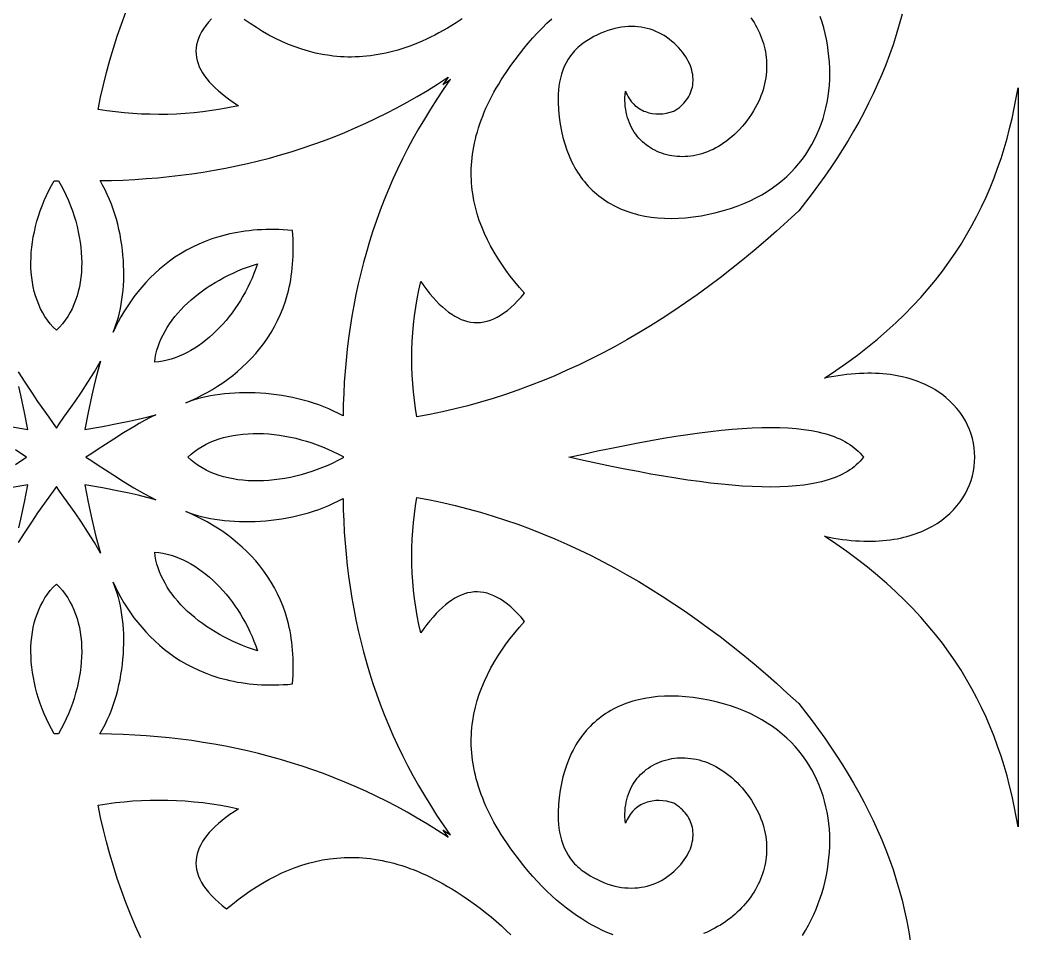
# Model space of a CAD drawing. Extents: x -375 to 375, y -1025 to 1025.
# Drawn here: x -217.3 to -155, y -376.5 to -319.5 of the extents above; entities that cross this region are included whole.
import ezdxf

# ---------------------------------------------------------------- set-up
doc = ezdxf.new("R2010")
doc.units = 0
doc.layers.add('LAYER_1', color=18, linetype='CONTINUOUS')

msp = doc.modelspace()

# ---------------------------------------------------------------- linework, layer by layer
at = {"layer": 'LAYER_1'}
for points in [[(-205.319, -319.481), (-205.504, -319.687), (-205.668, -319.891), (-205.812, -320.094), (-205.937, -320.296), (-206.043, -320.498), (-206.129, -320.698), (-206.197, -320.897), (-206.246, -321.096), (-206.276, -321.293), (-206.289, -321.49), (-206.283, -321.686), (-206.259, -321.881), (-206.218, -322.075), (-206.159, -322.268), (-206.083, -322.46), (-205.991, -322.652), (-205.881, -322.842), (-205.755, -323.032), (-205.612, -323.221), (-205.454, -323.41), (-205.279, -323.598), (-205.089, -323.785), (-204.884, -323.971), (-204.663, -324.157), (-204.427, -324.341), (-204.176, -324.526), (-203.91, -324.709), (-203.63, -324.892), (-204.187, -325.009), (-204.744, -325.112), (-205.298, -325.2), (-205.852, -325.274), (-206.404, -325.334), (-206.955, -325.38), (-207.505, -325.412), (-208.053, -325.432), (-208.601, -325.438), (-209.146, -325.43), (-209.691, -325.411), (-210.234, -325.378), (-210.776, -325.333), (-211.317, -325.276), (-211.857, -325.207), (-212.395, -325.125), (-212.239, -324.353), (-212.066, -323.585), (-211.875, -322.82), (-211.667, -322.06), (-211.441, -321.302), (-211.198, -320.549), (-210.937, -319.799), (-210.66, -319.052)], [(-162.236, -319.186), (-162.408, -319.831), (-162.596, -320.468), (-162.799, -321.098), (-163.017, -321.722), (-163.251, -322.339), (-163.498, -322.95), (-163.76, -323.554), (-164.035, -324.152), (-164.324, -324.745), (-164.625, -325.331), (-164.939, -325.912), (-165.265, -326.488), (-165.602, -327.058), (-165.951, -327.623), (-166.311, -328.184), (-166.682, -328.739), (-167.063, -329.29), (-167.453, -329.837), (-167.854, -330.379), (-168.263, -330.917), (-168.681, -331.451), (-169.373, -332.092), (-170.067, -332.718), (-170.765, -333.33), (-171.467, -333.927), (-172.171, -334.509), (-172.879, -335.076), (-173.59, -335.628), (-174.305, -336.165), (-175.022, -336.687), (-175.743, -337.193), (-176.468, -337.684), (-177.196, -338.16), (-177.927, -338.62), (-178.662, -339.065), (-179.4, -339.494), (-180.141, -339.907), (-180.887, -340.304), (-181.635, -340.685), (-182.388, -341.051), (-183.144, -341.4), (-183.903, -341.733), (-184.666, -342.05), (-185.433, -342.351), (-186.203, -342.635), (-186.977, -342.903), (-187.755, -343.154), (-188.537, -343.388), (-189.322, -343.606), (-190.111, -343.807), (-190.904, -343.991), (-191.701, -344.158), (-192.502, -344.308), (-192.586, -343.789), (-192.658, -343.269), (-192.717, -342.747), (-192.763, -342.225), (-192.797, -341.701), (-192.818, -341.176), (-192.825, -340.649), (-192.819, -340.122), (-192.799, -339.593), (-192.765, -339.063), (-192.717, -338.531), (-192.655, -337.999), (-192.579, -337.465), (-192.488, -336.93), (-192.381, -336.394), (-192.26, -335.857), (-192.07, -336.127), (-191.88, -336.383), (-191.689, -336.624), (-191.497, -336.852), (-191.304, -337.065), (-191.111, -337.264), (-190.917, -337.447), (-190.723, -337.615), (-190.527, -337.768), (-190.331, -337.905), (-190.134, -338.027), (-189.936, -338.133), (-189.737, -338.222), (-189.538, -338.295), (-189.337, -338.352), (-189.136, -338.392), (-188.934, -338.414), (-188.731, -338.42), (-188.527, -338.408), (-188.322, -338.379), (-188.117, -338.332), (-187.91, -338.267), (-187.702, -338.183), (-187.493, -338.081), (-187.284, -337.961), (-187.073, -337.822), (-186.861, -337.663), (-186.648, -337.486), (-186.434, -337.289), (-186.219, -337.072), (-186.003, -336.836), (-185.786, -336.579), (-186.094, -336.23), (-186.392, -335.876), (-186.678, -335.517), (-186.951, -335.152), (-187.211, -334.783), (-187.457, -334.408), (-187.689, -334.028), (-187.906, -333.643), (-188.108, -333.253), (-188.292, -332.858), (-188.46, -332.457), (-188.611, -332.051), (-188.743, -331.639), (-188.856, -331.223), (-188.949, -330.801), (-189.022, -330.373), (-189.051, -330.157), (-189.074, -329.94), (-189.092, -329.721), (-189.105, -329.501), (-189.112, -329.28), (-189.113, -329.057), (-189.109, -328.833), (-189.099, -328.608), (-189.083, -328.381), (-189.061, -328.152), (-189.033, -327.923), (-188.998, -327.692), (-188.958, -327.459), (-188.911, -327.225), (-188.858, -326.99), (-188.799, -326.753), (-188.733, -326.515), (-188.66, -326.275), (-188.581, -326.034), (-188.494, -325.792), (-188.401, -325.548), (-188.301, -325.303), (-188.194, -325.056), (-188.08, -324.808), (-187.959, -324.558), (-187.83, -324.307), (-187.694, -324.054), (-187.551, -323.8), (-187.4, -323.545), (-187.242, -323.288), (-187.076, -323.029), (-186.902, -322.769), (-186.642, -322.396), (-186.377, -322.032), (-186.107, -321.676), (-185.833, -321.331), (-185.554, -320.995), (-185.27, -320.669), (-184.983, -320.353), (-184.691, -320.048), (-184.395, -319.754), (-184.095, -319.471)], [(-171.666, -319.41), (-171.564, -319.559), (-171.467, -319.711), (-171.376, -319.866), (-171.289, -320.023), (-171.208, -320.183), (-171.132, -320.345), (-171.062, -320.508), (-170.998, -320.674), (-170.939, -320.842), (-170.886, -321.012), (-170.839, -321.183), (-170.798, -321.356), (-170.763, -321.531), (-170.734, -321.707), (-170.712, -321.884), (-170.696, -322.063), (-170.687, -322.243), (-170.684, -322.424), (-170.688, -322.605), (-170.699, -322.788), (-170.716, -322.972), (-170.741, -323.156), (-170.773, -323.341), (-170.811, -323.527), (-170.857, -323.713), (-170.911, -323.899), (-170.972, -324.086), (-171.041, -324.272), (-171.117, -324.459), (-171.201, -324.646), (-171.292, -324.832), (-171.392, -325.019), (-171.5, -325.205), (-171.637, -325.421), (-171.777, -325.629), (-171.922, -325.828), (-172.069, -326.017), (-172.22, -326.198), (-172.373, -326.37), (-172.53, -326.532), (-172.689, -326.687), (-172.85, -326.832), (-173.014, -326.969), (-173.179, -327.098), (-173.347, -327.218), (-173.516, -327.33), (-173.686, -327.434), (-173.857, -327.529), (-174.03, -327.617), (-174.203, -327.696), (-174.377, -327.768), (-174.551, -327.832), (-174.725, -327.888), (-174.899, -327.937), (-175.073, -327.978), (-175.247, -328.011), (-175.419, -328.038), (-175.591, -328.057), (-175.762, -328.068), (-175.932, -328.073), (-176.1, -328.07), (-176.267, -328.061), (-176.432, -328.044), (-176.595, -328.021), (-176.755, -327.991), (-176.913, -327.955), (-177.068, -327.912), (-177.221, -327.862), (-177.37, -327.806), (-177.516, -327.744), (-177.659, -327.676), (-177.798, -327.601), (-177.933, -327.521), (-178.065, -327.434), (-178.191, -327.341), (-178.314, -327.243), (-178.432, -327.139), (-178.544, -327.029), (-178.652, -326.914), (-178.755, -326.794), (-178.852, -326.668), (-178.943, -326.536), (-179.029, -326.4), (-179.108, -326.258), (-179.181, -326.111), (-179.248, -325.959), (-179.308, -325.803), (-179.361, -325.641), (-179.407, -325.475), (-179.446, -325.304), (-179.477, -325.129), (-179.501, -324.949), (-179.517, -324.765), (-179.524, -324.576), (-179.524, -324.383), (-179.514, -324.186), (-179.497, -323.985), (-179.447, -324.106), (-179.392, -324.222), (-179.333, -324.332), (-179.27, -324.436), (-179.203, -324.535), (-179.132, -324.628), (-179.057, -324.716), (-178.979, -324.798), (-178.898, -324.875), (-178.813, -324.947), (-178.725, -325.013), (-178.634, -325.074), (-178.541, -325.129), (-178.445, -325.18), (-178.346, -325.225), (-178.245, -325.265), (-178.143, -325.3), (-178.038, -325.33), (-177.932, -325.355), (-177.824, -325.375), (-177.604, -325.4), (-177.38, -325.405), (-177.153, -325.391), (-176.924, -325.357), (-176.695, -325.305), (-176.467, -325.234), (-176.349, -325.16), (-176.237, -325.082), (-176.129, -325), (-176.028, -324.913), (-175.932, -324.823), (-175.842, -324.728), (-175.758, -324.63), (-175.68, -324.528), (-175.608, -324.423), (-175.543, -324.314), (-175.485, -324.202), (-175.433, -324.088), (-175.388, -323.97), (-175.351, -323.85), (-175.32, -323.728), (-175.297, -323.603), (-175.281, -323.476), (-175.273, -323.347), (-175.273, -323.216), (-175.281, -323.084), (-175.297, -322.95), (-175.321, -322.814), (-175.353, -322.678), (-175.394, -322.54), (-175.444, -322.402), (-175.502, -322.263), (-175.57, -322.123), (-175.647, -321.983), (-175.732, -321.842), (-175.828, -321.702), (-175.933, -321.562), (-176.047, -321.422), (-176.181, -321.271), (-176.319, -321.127), (-176.463, -320.991), (-176.611, -320.862), (-176.764, -320.741), (-176.922, -320.628), (-177.084, -320.523), (-177.25, -320.426), (-177.42, -320.338), (-177.595, -320.258), (-177.773, -320.187), (-177.955, -320.125), (-178.14, -320.072), (-178.329, -320.028), (-178.521, -319.993), (-178.716, -319.968), (-178.914, -319.953), (-179.115, -319.947), (-179.318, -319.952), (-179.524, -319.967), (-179.732, -319.992), (-179.942, -320.028), (-180.154, -320.074), (-180.369, -320.131), (-180.585, -320.2), (-180.802, -320.279), (-181.021, -320.37), (-181.241, -320.472), (-181.462, -320.586), (-181.685, -320.712), (-181.908, -320.85), (-182.131, -321), (-182.249, -321.088), (-182.361, -321.178), (-182.468, -321.271), (-182.57, -321.367), (-182.666, -321.465), (-182.757, -321.566), (-182.923, -321.775), (-183.071, -321.992), (-183.2, -322.217), (-183.312, -322.449), (-183.408, -322.686), (-183.487, -322.928), (-183.552, -323.174), (-183.604, -323.424), (-183.642, -323.675), (-183.668, -323.927), (-183.683, -324.179), (-183.688, -324.431), (-183.684, -324.681), (-183.662, -325.15), (-183.621, -325.605), (-183.563, -326.046), (-183.487, -326.472), (-183.393, -326.884), (-183.283, -327.281), (-183.155, -327.663), (-183.011, -328.03), (-182.851, -328.381), (-182.765, -328.551), (-182.674, -328.717), (-182.58, -328.88), (-182.482, -329.038), (-182.38, -329.192), (-182.274, -329.343), (-182.165, -329.489), (-182.051, -329.631), (-181.934, -329.769), (-181.813, -329.903), (-181.689, -330.034), (-181.561, -330.159), (-181.429, -330.281), (-181.293, -330.399), (-181.154, -330.512), (-181.012, -330.622), (-180.866, -330.727), (-180.717, -330.827), (-180.564, -330.924), (-180.408, -331.016), (-180.249, -331.104), (-180.086, -331.187), (-179.92, -331.266), (-179.751, -331.341), (-179.578, -331.411), (-179.402, -331.477), (-179.224, -331.538), (-179.042, -331.595), (-178.857, -331.648), (-178.669, -331.696), (-178.284, -331.778), (-177.887, -331.841), (-177.479, -331.887), (-177.059, -331.913), (-176.629, -331.92), (-176.188, -331.909), (-175.737, -331.878), (-175.275, -331.827), (-174.775, -331.753), (-174.291, -331.663), (-173.823, -331.559), (-173.371, -331.44), (-172.935, -331.307), (-172.515, -331.161), (-172.111, -331.002), (-171.722, -330.83), (-171.349, -330.645), (-170.992, -330.449), (-170.649, -330.242), (-170.322, -330.023), (-170.01, -329.794), (-169.713, -329.554), (-169.431, -329.305), (-169.164, -329.047), (-168.911, -328.779), (-168.673, -328.503), (-168.449, -328.219), (-168.24, -327.927), (-168.045, -327.628), (-167.864, -327.321), (-167.697, -327.009), (-167.544, -326.69), (-167.405, -326.366), (-167.279, -326.036), (-167.167, -325.702), (-167.068, -325.363), (-166.983, -325.02), (-166.911, -324.673), (-166.852, -324.324), (-166.806, -323.971), (-166.772, -323.616), (-166.752, -323.26), (-166.744, -322.901), (-166.749, -322.542), (-166.767, -322.182), (-166.796, -321.822), (-166.838, -321.462), (-166.892, -321.102), (-166.958, -320.743), (-167.036, -320.386), (-167.126, -320.03), (-167.227, -319.677), (-167.34, -319.326)], [(-189.671, -319.475), (-190.058, -319.725), (-190.328, -319.893), (-190.596, -320.053), (-190.862, -320.206), (-191.127, -320.352), (-191.391, -320.49), (-191.653, -320.621), (-191.913, -320.745), (-192.172, -320.862), (-192.429, -320.972), (-192.685, -321.075), (-192.94, -321.172), (-193.193, -321.261), (-193.444, -321.344), (-193.694, -321.421), (-193.942, -321.491), (-194.189, -321.555), (-194.435, -321.612), (-194.679, -321.663), (-194.921, -321.708), (-195.163, -321.747), (-195.402, -321.78), (-195.64, -321.807), (-195.877, -321.829), (-196.112, -321.844), (-196.346, -321.854), (-196.579, -321.858), (-196.81, -321.857), (-197.039, -321.85), (-197.267, -321.838), (-197.494, -321.821), (-197.719, -321.798), (-197.943, -321.77), (-198.387, -321.7), (-198.824, -321.61), (-199.257, -321.501), (-199.683, -321.374), (-200.104, -321.229), (-200.52, -321.067), (-200.93, -320.888), (-201.335, -320.694), (-201.734, -320.485), (-202.128, -320.261), (-202.516, -320.024), (-202.899, -319.773), (-203.277, -319.509)], [(-217.371, -341.495), (-216.967, -342.143), (-216.559, -342.763), (-216.164, -343.342), (-215.467, -344.328), (-215.197, -344.71), (-214.999, -345.001), (-214.801, -344.71), (-214.531, -344.328), (-213.834, -343.342), (-213.438, -342.763), (-213.03, -342.143), (-212.624, -341.495), (-212.427, -341.164), (-212.236, -340.83), (-212.388, -341.354), (-212.529, -341.882), (-212.66, -342.413), (-212.783, -342.947), (-213.011, -344.021), (-213.228, -345.098), (-212.114, -344.897), (-211.003, -344.683), (-210.448, -344.567), (-209.895, -344.444), (-209.344, -344.312), (-208.796, -344.169), (-209.144, -344.348), (-209.49, -344.534), (-209.832, -344.725), (-210.167, -344.919), (-210.813, -345.309), (-211.416, -345.689), (-212.444, -346.361), (-212.843, -346.624), (-213.149, -346.819), (-212.843, -347.013), (-212.444, -347.275), (-211.416, -347.948), (-210.813, -348.328), (-210.167, -348.72), (-209.832, -348.914), (-209.49, -349.106), (-209.144, -349.293), (-208.796, -349.474), (-209.344, -349.328), (-209.895, -349.194), (-210.448, -349.07), (-211.003, -348.953), (-212.114, -348.737), (-213.228, -348.534), (-213.011, -349.615), (-212.783, -350.69), (-212.66, -351.225), (-212.529, -351.757), (-212.388, -352.285), (-212.236, -352.81), (-212.427, -352.476), (-212.624, -352.144), (-213.03, -351.495), (-213.438, -350.874), (-213.834, -350.295), (-214.531, -349.309), (-214.801, -348.927), (-214.999, -348.636), (-215.197, -348.927), (-215.467, -349.309), (-216.164, -350.295), (-216.559, -350.874), (-216.967, -351.495), (-217.371, -352.144)], [(-217.886, -344.897), (-216.775, -345.098), (-216.991, -344.021), (-217.217, -342.947), (-217.339, -342.413)], [(-217.554, -347.275), (-217.157, -347.013), (-216.853, -346.819), (-217.157, -346.624), (-217.554, -346.361)], [(-217.339, -351.225), (-217.217, -350.69), (-216.991, -349.615), (-216.775, -348.534), (-217.886, -348.737)], [(-180.249, -376.61), (-180.584, -376.48), (-180.917, -376.335), (-181.247, -376.177), (-181.575, -376.005), (-181.9, -375.82), (-182.223, -375.622), (-182.543, -375.41), (-182.86, -375.186), (-183.174, -374.95), (-183.484, -374.702), (-183.791, -374.442), (-184.095, -374.17), (-184.395, -373.887), (-184.691, -373.592), (-184.983, -373.287), (-185.27, -372.972), (-185.554, -372.646), (-185.833, -372.31), (-186.107, -371.964), (-186.377, -371.609), (-186.642, -371.244), (-186.902, -370.871), (-187.076, -370.611), (-187.242, -370.353), (-187.4, -370.096), (-187.551, -369.84), (-187.694, -369.586), (-187.83, -369.334), (-187.959, -369.083), (-188.08, -368.833), (-188.194, -368.585), (-188.301, -368.338), (-188.401, -368.093), (-188.494, -367.849), (-188.581, -367.606), (-188.66, -367.365), (-188.733, -367.126), (-188.799, -366.888), (-188.858, -366.651), (-188.911, -366.416), (-188.958, -366.182), (-188.998, -365.949), (-189.033, -365.718), (-189.061, -365.488), (-189.083, -365.26), (-189.099, -365.033), (-189.109, -364.808), (-189.113, -364.584), (-189.112, -364.361), (-189.105, -364.14), (-189.092, -363.92), (-189.074, -363.701), (-189.051, -363.484), (-189.022, -363.268), (-188.949, -362.84), (-188.856, -362.418), (-188.743, -362.001), (-188.611, -361.59), (-188.46, -361.184), (-188.292, -360.783), (-188.108, -360.388), (-187.906, -359.998), (-187.689, -359.613), (-187.457, -359.233), (-187.211, -358.858), (-186.951, -358.489), (-186.678, -358.124), (-186.392, -357.765), (-186.094, -357.411), (-185.786, -357.062), (-186.003, -356.805), (-186.219, -356.569), (-186.434, -356.352), (-186.648, -356.155), (-186.861, -355.978), (-187.073, -355.819), (-187.284, -355.68), (-187.493, -355.56), (-187.702, -355.458), (-187.91, -355.374), (-188.117, -355.309), (-188.322, -355.262), (-188.527, -355.232), (-188.731, -355.221), (-188.934, -355.226), (-189.136, -355.249), (-189.337, -355.289), (-189.538, -355.345), (-189.737, -355.419), (-189.936, -355.508), (-190.134, -355.614), (-190.331, -355.735), (-190.527, -355.873), (-190.723, -356.026), (-190.917, -356.194), (-191.111, -356.377), (-191.304, -356.575), (-191.497, -356.788), (-191.689, -357.016), (-191.88, -357.258), (-192.07, -357.514), (-192.26, -357.784), (-192.381, -357.246), (-192.488, -356.71), (-192.579, -356.175), (-192.655, -355.642), (-192.717, -355.109), (-192.765, -354.578), (-192.799, -354.048), (-192.819, -353.519), (-192.825, -352.991), (-192.818, -352.465), (-192.797, -351.94), (-192.763, -351.416), (-192.717, -350.893), (-192.658, -350.372), (-192.586, -349.852), (-192.502, -349.333), (-191.701, -349.483), (-190.904, -349.65), (-190.111, -349.834), (-189.322, -350.035), (-188.537, -350.253), (-187.755, -350.487), (-186.977, -350.738), (-186.203, -351.006), (-185.433, -351.29), (-184.666, -351.591), (-183.903, -351.907), (-183.144, -352.241), (-182.388, -352.59), (-181.635, -352.955), (-180.887, -353.337), (-180.141, -353.734), (-179.4, -354.147), (-178.662, -354.576), (-177.927, -355.021), (-177.196, -355.481), (-176.468, -355.956), (-175.743, -356.447), (-175.022, -356.954), (-174.305, -357.476), (-173.59, -358.013), (-172.879, -358.565), (-172.171, -359.132), (-171.467, -359.714), (-170.765, -360.311), (-170.067, -360.922), (-169.373, -361.548), (-168.681, -362.189), (-168.263, -362.724), (-167.854, -363.262), (-167.453, -363.804), (-167.063, -364.35), (-166.682, -364.901), (-166.311, -365.457), (-165.951, -366.017), (-165.602, -366.582), (-165.265, -367.152), (-164.939, -367.728), (-164.625, -368.309), (-164.324, -368.896), (-164.035, -369.488), (-163.76, -370.086), (-163.498, -370.691), (-163.251, -371.301), (-163.017, -371.919), (-162.799, -372.542), (-162.596, -373.173), (-162.408, -373.81), (-162.236, -374.454), (-162.08, -375.106), (-161.941, -375.765), (-161.819, -376.432), (-161.714, -377.106)], [(-168.446, -376.663), (-168.255, -376.342), (-168.075, -376.015), (-167.906, -375.684), (-167.748, -375.347), (-167.601, -375.007), (-167.465, -374.662), (-167.34, -374.315), (-167.227, -373.964), (-167.126, -373.61), (-167.036, -373.255), (-166.958, -372.897), (-166.892, -372.539), (-166.838, -372.179), (-166.796, -371.819), (-166.767, -371.458), (-166.749, -371.098), (-166.744, -370.739), (-166.752, -370.381), (-166.772, -370.024), (-166.806, -369.669), (-166.852, -369.317), (-166.911, -368.967), (-166.983, -368.621), (-167.068, -368.278), (-167.167, -367.939), (-167.279, -367.605), (-167.405, -367.275), (-167.544, -366.951), (-167.697, -366.632), (-167.864, -366.319), (-168.045, -366.013), (-168.24, -365.714), (-168.449, -365.422), (-168.673, -365.138), (-168.911, -364.862), (-169.164, -364.594), (-169.431, -364.335), (-169.713, -364.086), (-170.01, -363.847), (-170.322, -363.618), (-170.649, -363.399), (-170.992, -363.192), (-171.349, -362.995), (-171.722, -362.811), (-172.111, -362.639), (-172.515, -362.48), (-172.935, -362.334), (-173.371, -362.201), (-173.823, -362.082), (-174.291, -361.978), (-174.775, -361.888), (-175.275, -361.814), (-175.737, -361.763), (-176.188, -361.732), (-176.629, -361.72), (-177.059, -361.728), (-177.479, -361.754), (-177.887, -361.799), (-178.284, -361.863), (-178.669, -361.945), (-178.857, -361.993), (-179.042, -362.045), (-179.224, -362.102), (-179.402, -362.164), (-179.578, -362.229), (-179.751, -362.3), (-179.92, -362.374), (-180.086, -362.454), (-180.249, -362.537), (-180.408, -362.625), (-180.564, -362.717), (-180.717, -362.813), (-180.866, -362.914), (-181.012, -363.019), (-181.154, -363.128), (-181.293, -363.242), (-181.429, -363.36), (-181.561, -363.481), (-181.689, -363.607), (-181.813, -363.737), (-181.934, -363.871), (-182.051, -364.01), (-182.165, -364.152), (-182.274, -364.298), (-182.38, -364.449), (-182.482, -364.603), (-182.58, -364.761), (-182.674, -364.923), (-182.765, -365.089), (-182.851, -365.26), (-183.011, -365.611), (-183.155, -365.978), (-183.283, -366.36), (-183.393, -366.757), (-183.487, -367.169), (-183.563, -367.595), (-183.621, -368.036), (-183.662, -368.491), (-183.684, -368.96), (-183.688, -369.21), (-183.683, -369.462), (-183.668, -369.714), (-183.642, -369.966), (-183.604, -370.217), (-183.552, -370.466), (-183.487, -370.712), (-183.408, -370.955), (-183.312, -371.192), (-183.2, -371.424), (-183.071, -371.648), (-182.923, -371.866), (-182.757, -372.075), (-182.666, -372.175), (-182.57, -372.274), (-182.468, -372.37), (-182.361, -372.463), (-182.249, -372.553), (-182.131, -372.641), (-181.908, -372.791), (-181.685, -372.929), (-181.462, -373.055), (-181.241, -373.169), (-181.021, -373.271), (-180.802, -373.362), (-180.585, -373.441), (-180.369, -373.51), (-180.154, -373.567), (-179.942, -373.613), (-179.732, -373.649), (-179.524, -373.674), (-179.318, -373.689), (-179.115, -373.694), (-178.914, -373.688), (-178.716, -373.673), (-178.521, -373.648), (-178.329, -373.613), (-178.14, -373.569), (-177.955, -373.516), (-177.773, -373.454), (-177.595, -373.383), (-177.42, -373.303), (-177.25, -373.215), (-177.084, -373.118), (-176.922, -373.013), (-176.764, -372.9), (-176.611, -372.779), (-176.463, -372.65), (-176.319, -372.514), (-176.181, -372.37), (-176.047, -372.219), (-175.933, -372.079), (-175.828, -371.939), (-175.732, -371.798), (-175.647, -371.658), (-175.57, -371.518), (-175.502, -371.378), (-175.444, -371.239), (-175.394, -371.101), (-175.353, -370.963), (-175.321, -370.827), (-175.297, -370.691), (-175.281, -370.557), (-175.273, -370.425), (-175.273, -370.294), (-175.281, -370.165), (-175.297, -370.038), (-175.32, -369.913), (-175.351, -369.791), (-175.388, -369.671), (-175.433, -369.553), (-175.485, -369.439), (-175.543, -369.327), (-175.608, -369.218), (-175.68, -369.113), (-175.758, -369.011), (-175.842, -368.913), (-175.932, -368.818), (-176.028, -368.728), (-176.129, -368.641), (-176.237, -368.559), (-176.349, -368.481), (-176.467, -368.407), (-176.695, -368.336), (-176.924, -368.284), (-177.153, -368.25), (-177.38, -368.236), (-177.604, -368.241), (-177.824, -368.266), (-177.932, -368.286), (-178.038, -368.311), (-178.143, -368.341), (-178.245, -368.376), (-178.346, -368.416), (-178.445, -368.461), (-178.541, -368.512), (-178.634, -368.567), (-178.725, -368.628), (-178.813, -368.694), (-178.898, -368.766), (-178.979, -368.843), (-179.057, -368.925), (-179.132, -369.013), (-179.203, -369.106), (-179.27, -369.205), (-179.333, -369.309), (-179.392, -369.419), (-179.447, -369.535), (-179.497, -369.656), (-179.514, -369.455), (-179.524, -369.258), (-179.524, -369.065), (-179.517, -368.876), (-179.501, -368.692), (-179.477, -368.512), (-179.446, -368.337), (-179.407, -368.166), (-179.361, -368), (-179.308, -367.838), (-179.248, -367.681), (-179.181, -367.53), (-179.108, -367.383), (-179.029, -367.241), (-178.943, -367.104), (-178.852, -366.973), (-178.755, -366.847), (-178.652, -366.726), (-178.544, -366.611), (-178.432, -366.501), (-178.314, -366.397), (-178.191, -366.299), (-178.065, -366.207), (-177.933, -366.12), (-177.798, -366.039), (-177.659, -365.965), (-177.516, -365.896), (-177.37, -365.834), (-177.221, -365.778), (-177.068, -365.729), (-176.913, -365.686), (-176.755, -365.649), (-176.595, -365.619), (-176.432, -365.596), (-176.267, -365.58), (-176.1, -365.57), (-175.932, -365.568), (-175.762, -365.572), (-175.591, -365.584), (-175.419, -365.603), (-175.247, -365.629), (-175.073, -365.663), (-174.899, -365.704), (-174.725, -365.752), (-174.551, -365.808), (-174.377, -365.872), (-174.203, -365.944), (-174.03, -366.024), (-173.857, -366.111), (-173.686, -366.207), (-173.516, -366.31), (-173.347, -366.422), (-173.179, -366.543), (-173.014, -366.671), (-172.85, -366.808), (-172.689, -366.954), (-172.53, -367.108), (-172.373, -367.271), (-172.22, -367.443), (-172.069, -367.623), (-171.922, -367.813), (-171.777, -368.011), (-171.637, -368.219), (-171.5, -368.436), (-171.392, -368.622), (-171.292, -368.808), (-171.201, -368.995), (-171.117, -369.181), (-171.041, -369.368), (-170.972, -369.555), (-170.911, -369.741), (-170.857, -369.928), (-170.811, -370.114), (-170.773, -370.299), (-170.741, -370.484), (-170.716, -370.668), (-170.699, -370.852), (-170.688, -371.035), (-170.684, -371.217), (-170.687, -371.398), (-170.696, -371.578), (-170.712, -371.757), (-170.734, -371.934), (-170.763, -372.11), (-170.798, -372.285), (-170.839, -372.458), (-170.886, -372.629), (-170.939, -372.799), (-170.998, -372.966), (-171.062, -373.132), (-171.132, -373.296), (-171.208, -373.458), (-171.289, -373.617), (-171.376, -373.774), (-171.467, -373.929), (-171.564, -374.081), (-171.666, -374.231), (-171.773, -374.378), (-171.885, -374.522), (-172.002, -374.664), (-172.123, -374.802), (-172.249, -374.937), (-172.38, -375.07), (-172.514, -375.198), (-172.654, -375.324), (-172.797, -375.446), (-172.944, -375.565), (-173.096, -375.68), (-173.251, -375.791), (-173.41, -375.898), (-173.573, -376.002), (-173.74, -376.101), (-173.91, -376.197), (-174.083, -376.288), (-174.26, -376.375), (-174.44, -376.458), (-174.623, -376.536)], [(-209.725, -376.806), (-210.053, -376.071), (-210.365, -375.331), (-210.66, -374.588), (-210.937, -373.842), (-211.198, -373.092), (-211.441, -372.338), (-211.667, -371.581), (-211.875, -370.82), (-212.066, -370.055), (-212.239, -369.287), (-212.395, -368.515), (-211.857, -368.434), (-211.317, -368.365), (-210.776, -368.308), (-210.234, -368.263), (-209.691, -368.23), (-209.146, -368.21), (-208.601, -368.203), (-208.053, -368.209), (-207.505, -368.228), (-206.955, -368.261), (-206.404, -368.307), (-205.852, -368.367), (-205.298, -368.441), (-204.744, -368.529), (-204.187, -368.631), (-203.63, -368.748), (-203.91, -368.931), (-204.176, -369.115), (-204.427, -369.299), (-204.663, -369.484), (-204.884, -369.67), (-205.089, -369.856), (-205.279, -370.043), (-205.454, -370.231), (-205.612, -370.419), (-205.755, -370.608), (-205.881, -370.798), (-205.991, -370.989), (-206.083, -371.181), (-206.159, -371.373), (-206.218, -371.566), (-206.259, -371.76), (-206.283, -371.955), (-206.289, -372.151), (-206.276, -372.347), (-206.246, -372.545), (-206.197, -372.743), (-206.129, -372.943), (-206.043, -373.143), (-205.937, -373.345), (-205.812, -373.547), (-205.668, -373.75), (-205.504, -373.954), (-205.319, -374.16), (-205.115, -374.366), (-204.891, -374.573), (-204.645, -374.782), (-204.379, -374.991), (-204.017, -374.694), (-203.65, -374.407), (-203.277, -374.131), (-202.899, -373.868), (-202.516, -373.617), (-202.128, -373.379), (-201.734, -373.156), (-201.335, -372.946), (-200.93, -372.752), (-200.52, -372.574), (-200.104, -372.412), (-199.683, -372.267), (-199.257, -372.14), (-198.824, -372.031), (-198.387, -371.941), (-197.943, -371.87), (-197.719, -371.843), (-197.494, -371.82), (-197.267, -371.803), (-197.039, -371.791), (-196.81, -371.784), (-196.579, -371.783), (-196.346, -371.787), (-196.112, -371.797), (-195.877, -371.812), (-195.64, -371.833), (-195.402, -371.86), (-195.163, -371.893), (-194.921, -371.932), (-194.679, -371.977), (-194.435, -372.029), (-194.189, -372.086), (-193.942, -372.15), (-193.694, -372.22), (-193.444, -372.296), (-193.193, -372.38), (-192.94, -372.469), (-192.685, -372.566), (-192.429, -372.669), (-192.172, -372.779), (-191.913, -372.896), (-191.653, -373.02), (-191.391, -373.151), (-191.127, -373.289), (-190.862, -373.435), (-190.596, -373.588), (-190.328, -373.748), (-190.058, -373.916), (-189.671, -374.166), (-189.293, -374.421), (-188.925, -374.681), (-188.566, -374.946), (-188.218, -375.215), (-187.88, -375.488), (-187.552, -375.766), (-187.236, -376.047), (-186.931, -376.332), (-186.637, -376.622)]]:
    msp.add_lwpolyline(points, dxfattribs=at)
for points in [[(-190.571, -323.126), (-190.551, -323.113), (-190.584, -323.145), (-190.879, -323.562), (-190.447, -323.277), (-190.414, -323.245), (-190.428, -323.265), (-190.408, -323.251), (-190.442, -323.283), (-190.864, -323.888), (-191.27, -324.496), (-191.662, -325.108), (-192.039, -325.723), (-192.402, -326.342), (-192.749, -326.963), (-193.083, -327.589), (-193.402, -328.217), (-193.707, -328.849), (-193.998, -329.484), (-194.275, -330.122), (-194.538, -330.764), (-194.788, -331.409), (-195.024, -332.057), (-195.247, -332.708), (-195.456, -333.362), (-195.652, -334.019), (-195.836, -334.68), (-196.006, -335.343), (-196.164, -336.01), (-196.309, -336.68), (-196.442, -337.353), (-196.562, -338.028), (-196.67, -338.707), (-196.766, -339.389), (-196.85, -340.073), (-196.922, -340.761), (-196.983, -341.451), (-197.032, -342.144), (-197.069, -342.841), (-197.095, -343.54), (-197.11, -344.241), (-197.402, -344.087), (-197.701, -343.941), (-198.006, -343.805), (-198.316, -343.678), (-198.632, -343.56), (-198.952, -343.451), (-199.275, -343.351), (-199.602, -343.259), (-199.932, -343.176), (-200.264, -343.102), (-200.597, -343.036), (-200.931, -342.979), (-201.266, -342.93), (-201.6, -342.888), (-201.934, -342.855), (-202.266, -342.83), (-202.596, -342.813), (-202.924, -342.803), (-203.249, -342.801), (-203.57, -342.807), (-203.887, -342.82), (-204.199, -342.841), (-204.506, -342.868), (-204.807, -342.903), (-205.101, -342.945), (-205.388, -342.994), (-205.667, -343.05), (-205.938, -343.112), (-206.201, -343.182), (-206.454, -343.257), (-206.696, -343.34), (-206.929, -343.428), (-206.594, -343.282), (-206.259, -343.126), (-205.926, -342.958), (-205.594, -342.779), (-205.266, -342.59), (-204.941, -342.388), (-204.62, -342.176), (-204.305, -341.952), (-203.995, -341.716), (-203.692, -341.467), (-203.396, -341.207), (-203.109, -340.935), (-202.83, -340.65), (-202.561, -340.353), (-202.303, -340.043), (-202.056, -339.72), (-201.821, -339.384), (-201.599, -339.035), (-201.391, -338.672), (-201.197, -338.296), (-201.018, -337.907), (-200.855, -337.503), (-200.709, -337.086), (-200.58, -336.654), (-200.522, -336.433), (-200.469, -336.209), (-200.421, -335.981), (-200.378, -335.749), (-200.34, -335.513), (-200.306, -335.274), (-200.278, -335.031), (-200.255, -334.785), (-200.238, -334.534), (-200.226, -334.28), (-200.219, -334.023), (-200.218, -333.761), (-200.223, -333.496), (-200.233, -333.227), (-200.25, -332.954), (-200.272, -332.677), (-200.56, -332.653), (-200.844, -332.635), (-201.123, -332.623), (-201.399, -332.617), (-201.671, -332.616), (-201.939, -332.62), (-202.203, -332.63), (-202.463, -332.645), (-202.719, -332.666), (-202.971, -332.691), (-203.22, -332.722), (-203.465, -332.757), (-203.706, -332.797), (-203.943, -332.842), (-204.177, -332.892), (-204.407, -332.946), (-204.855, -333.067), (-205.29, -333.206), (-205.709, -333.36), (-206.114, -333.53), (-206.506, -333.715), (-206.883, -333.914), (-207.246, -334.126), (-207.596, -334.35), (-207.932, -334.587), (-208.255, -334.834), (-208.565, -335.092), (-208.861, -335.359), (-209.145, -335.634), (-209.416, -335.918), (-209.675, -336.209), (-209.921, -336.506), (-210.155, -336.809), (-210.377, -337.117), (-210.587, -337.43), (-210.785, -337.746), (-210.972, -338.064), (-211.147, -338.385), (-211.311, -338.706), (-211.463, -339.029), (-211.37, -338.805), (-211.283, -338.572), (-211.202, -338.328), (-211.129, -338.076), (-211.062, -337.815), (-211.002, -337.547), (-210.95, -337.27), (-210.905, -336.987), (-210.867, -336.698), (-210.836, -336.403), (-210.813, -336.102), (-210.798, -335.797), (-210.79, -335.488), (-210.791, -335.175), (-210.799, -334.86), (-210.816, -334.542), (-210.841, -334.222), (-210.874, -333.9), (-210.915, -333.578), (-210.965, -333.256), (-211.024, -332.933), (-211.092, -332.612), (-211.168, -332.292), (-211.253, -331.975), (-211.348, -331.659), (-211.452, -331.347), (-211.565, -331.038), (-211.687, -330.734), (-211.819, -330.434), (-211.961, -330.14), (-212.112, -329.851), (-212.274, -329.569), (-211.548, -329.554), (-210.825, -329.528), (-210.104, -329.491), (-209.387, -329.443), (-208.673, -329.384), (-207.962, -329.314), (-207.254, -329.233), (-206.548, -329.14), (-205.846, -329.035), (-205.147, -328.919), (-204.451, -328.791), (-203.759, -328.65), (-203.069, -328.498), (-202.383, -328.334), (-201.699, -328.157), (-201.019, -327.967), (-200.342, -327.765), (-199.669, -327.551), (-198.998, -327.323), (-198.331, -327.082), (-197.668, -326.829), (-197.007, -326.562), (-196.35, -326.282), (-195.697, -325.988), (-195.046, -325.681), (-194.399, -325.36), (-193.756, -325.025), (-193.116, -324.676), (-192.48, -324.314), (-191.847, -323.936), (-191.217, -323.545), (-190.591, -323.139), (-190.558, -323.107)], [(-155, -369.87), (-155.111, -369.228), (-155.235, -368.59), (-155.372, -367.955), (-155.523, -367.325), (-155.688, -366.699), (-155.867, -366.076), (-156.061, -365.459), (-156.271, -364.845), (-156.496, -364.237), (-156.738, -363.633), (-156.996, -363.033), (-157.272, -362.439), (-157.565, -361.85), (-157.876, -361.265), (-158.206, -360.686), (-158.554, -360.113), (-158.923, -359.544), (-159.311, -358.982), (-159.719, -358.425), (-160.148, -357.874), (-160.598, -357.328), (-161.07, -356.789), (-161.564, -356.256), (-162.081, -355.729), (-162.62, -355.209), (-163.183, -354.695), (-163.77, -354.188), (-164.382, -353.687), (-165.018, -353.193), (-165.679, -352.706), (-166.366, -352.227), (-167.079, -351.754), (-166.788, -351.812), (-166.502, -351.863), (-166.221, -351.908), (-165.943, -351.947), (-165.671, -351.98), (-165.403, -352.007), (-165.14, -352.028), (-164.881, -352.043), (-164.627, -352.053), (-164.377, -352.057), (-164.132, -352.056), (-163.892, -352.049), (-163.656, -352.037), (-163.425, -352.02), (-163.198, -351.998), (-162.976, -351.971), (-162.758, -351.939), (-162.545, -351.902), (-162.337, -351.86), (-162.133, -351.814), (-161.934, -351.764), (-161.739, -351.709), (-161.549, -351.65), (-161.364, -351.587), (-161.183, -351.52), (-161.007, -351.449), (-160.835, -351.374), (-160.668, -351.295), (-160.505, -351.213), (-160.347, -351.127), (-160.194, -351.037), (-160.045, -350.945), (-159.761, -350.75), (-159.496, -350.542), (-159.248, -350.324), (-159.019, -350.095), (-158.809, -349.856), (-158.616, -349.609), (-158.442, -349.353), (-158.287, -349.09), (-158.149, -348.821), (-158.03, -348.545), (-157.929, -348.265), (-157.847, -347.981), (-157.783, -347.694), (-157.737, -347.404), (-157.71, -347.113), (-157.701, -346.821), (-157.701, -346.82), (-157.701, -346.82), (-157.71, -346.528), (-157.737, -346.236), (-157.783, -345.947), (-157.847, -345.659), (-157.929, -345.375), (-158.03, -345.095), (-158.149, -344.82), (-158.287, -344.551), (-158.442, -344.288), (-158.616, -344.032), (-158.809, -343.785), (-159.019, -343.546), (-159.248, -343.317), (-159.496, -343.098), (-159.761, -342.891), (-160.045, -342.696), (-160.194, -342.604), (-160.347, -342.514), (-160.505, -342.428), (-160.668, -342.346), (-160.835, -342.267), (-161.007, -342.192), (-161.183, -342.121), (-161.364, -342.054), (-161.549, -341.991), (-161.739, -341.932), (-161.934, -341.877), (-162.133, -341.826), (-162.337, -341.781), (-162.545, -341.739), (-162.758, -341.702), (-162.976, -341.67), (-163.198, -341.643), (-163.425, -341.621), (-163.656, -341.604), (-163.892, -341.592), (-164.132, -341.585), (-164.377, -341.584), (-164.627, -341.588), (-164.881, -341.597), (-165.14, -341.613), (-165.403, -341.634), (-165.671, -341.661), (-165.943, -341.694), (-166.221, -341.733), (-166.502, -341.778), (-166.788, -341.829), (-167.079, -341.887), (-166.366, -341.414), (-165.679, -340.935), (-165.018, -340.448), (-164.382, -339.954), (-163.77, -339.453), (-163.183, -338.946), (-162.62, -338.432), (-162.081, -337.911), (-161.564, -337.385), (-161.07, -336.851), (-160.598, -336.312), (-160.148, -335.767), (-159.719, -335.216), (-159.311, -334.658), (-158.923, -334.096), (-158.554, -333.527), (-158.206, -332.954), (-157.876, -332.375), (-157.565, -331.79), (-157.271, -331.201), (-156.996, -330.606), (-156.738, -330.007), (-156.496, -329.403), (-156.271, -328.794), (-156.061, -328.18), (-155.867, -327.563), (-155.688, -326.941), (-155.523, -326.314), (-155.372, -325.684), (-155.235, -325.05), (-155.111, -324.411), (-155, -323.769)], [(-214.696, -329.878), (-214.536, -330.187), (-214.386, -330.5), (-214.247, -330.816), (-214.117, -331.135), (-213.999, -331.456), (-213.89, -331.779), (-213.793, -332.103), (-213.707, -332.428), (-213.631, -332.753), (-213.567, -333.078), (-213.514, -333.402), (-213.472, -333.724), (-213.442, -334.045), (-213.423, -334.363), (-213.416, -334.679), (-213.421, -334.99), (-213.438, -335.298), (-213.467, -335.602), (-213.508, -335.9), (-213.562, -336.193), (-213.628, -336.48), (-213.706, -336.76), (-213.798, -337.033), (-213.902, -337.299), (-214.019, -337.556), (-214.149, -337.805), (-214.292, -338.045), (-214.448, -338.275), (-214.618, -338.494), (-214.802, -338.703), (-214.999, -338.901), (-215.196, -338.703), (-215.38, -338.494), (-215.55, -338.275), (-215.707, -338.045), (-215.85, -337.805), (-215.981, -337.556), (-216.098, -337.299), (-216.202, -337.033), (-216.294, -336.76), (-216.373, -336.48), (-216.439, -336.193), (-216.493, -335.9), (-216.534, -335.602), (-216.563, -335.298), (-216.58, -334.99), (-216.585, -334.679), (-216.579, -334.363), (-216.56, -334.045), (-216.53, -333.724), (-216.488, -333.402), (-216.435, -333.078), (-216.371, -332.753), (-216.295, -332.428), (-216.208, -332.103), (-216.111, -331.779), (-216.003, -331.456), (-215.884, -331.135), (-215.754, -330.816), (-215.614, -330.5), (-215.464, -330.187), (-215.303, -329.878), (-215.133, -329.573), (-214.867, -329.573)], [(-202.555, -335.053), (-202.669, -335.35), (-202.791, -335.643), (-202.92, -335.932), (-203.058, -336.216), (-203.203, -336.496), (-203.356, -336.77), (-203.515, -337.039), (-203.681, -337.301), (-203.854, -337.558), (-204.034, -337.808), (-204.219, -338.051), (-204.411, -338.286), (-204.608, -338.514), (-204.811, -338.733), (-205.018, -338.945), (-205.231, -339.147), (-205.449, -339.341), (-205.671, -339.525), (-205.897, -339.699), (-206.128, -339.863), (-206.362, -340.017), (-206.6, -340.16), (-206.841, -340.291), (-207.086, -340.411), (-207.333, -340.519), (-207.583, -340.615), (-207.835, -340.698), (-208.09, -340.769), (-208.346, -340.826), (-208.604, -340.869), (-208.864, -340.898), (-208.831, -340.648), (-208.784, -340.399), (-208.722, -340.152), (-208.647, -339.907), (-208.559, -339.665), (-208.457, -339.424), (-208.343, -339.187), (-208.217, -338.952), (-208.079, -338.72), (-207.929, -338.492), (-207.769, -338.267), (-207.597, -338.046), (-207.415, -337.829), (-207.223, -337.616), (-207.021, -337.407), (-206.81, -337.203), (-206.589, -337.004), (-206.36, -336.81), (-206.123, -336.622), (-205.878, -336.438), (-205.626, -336.261), (-205.366, -336.09), (-205.099, -335.924), (-204.826, -335.766), (-204.547, -335.613), (-204.262, -335.468), (-203.971, -335.33), (-203.676, -335.199), (-203.375, -335.076), (-203.071, -334.96), (-202.762, -334.852), (-202.45, -334.753)], [(-169.867, -344.965), (-169.34, -344.989), (-168.835, -345.027), (-168.354, -345.082), (-167.895, -345.153), (-167.675, -345.194), (-167.461, -345.24), (-167.252, -345.29), (-167.05, -345.344), (-166.853, -345.402), (-166.662, -345.465), (-166.478, -345.532), (-166.3, -345.603), (-166.127, -345.679), (-165.961, -345.759), (-165.801, -345.844), (-165.647, -345.934), (-165.499, -346.028), (-165.358, -346.127), (-165.222, -346.23), (-165.093, -346.338), (-164.971, -346.451), (-164.854, -346.569), (-164.744, -346.691), (-164.641, -346.819), (-164.64, -346.819), (-164.641, -346.82), (-164.64, -346.82), (-164.641, -346.821), (-164.64, -346.821), (-164.641, -346.821), (-164.744, -346.949), (-164.854, -347.072), (-164.971, -347.189), (-165.093, -347.302), (-165.222, -347.41), (-165.358, -347.514), (-165.499, -347.613), (-165.647, -347.707), (-165.801, -347.796), (-165.961, -347.881), (-166.127, -347.962), (-166.3, -348.037), (-166.478, -348.109), (-166.662, -348.176), (-166.853, -348.239), (-167.05, -348.297), (-167.252, -348.351), (-167.461, -348.401), (-167.675, -348.447), (-167.895, -348.488), (-168.354, -348.559), (-168.835, -348.613), (-169.34, -348.652), (-169.867, -348.675), (-170.417, -348.683), (-170.989, -348.677), (-171.584, -348.655), (-172.201, -348.62), (-172.839, -348.571), (-173.499, -348.508), (-174.18, -348.432), (-174.882, -348.343), (-175.606, -348.242), (-176.35, -348.129), (-177.114, -348.003), (-177.899, -347.867), (-178.704, -347.718), (-179.528, -347.56), (-180.372, -347.39), (-181.236, -347.21), (-182.119, -347.021), (-183.021, -346.821), (-183.021, -346.821), (-183.021, -346.821), (-183.021, -346.821), (-183.019, -346.82), (-183.021, -346.82), (-183.021, -346.82), (-183.021, -346.819), (-183.021, -346.819), (-182.119, -346.62), (-181.236, -346.43), (-180.372, -346.25), (-179.528, -346.081), (-178.704, -345.922), (-177.899, -345.774), (-177.114, -345.637), (-176.35, -345.512), (-175.606, -345.398), (-174.882, -345.297), (-174.18, -345.208), (-173.499, -345.132), (-172.839, -345.07), (-172.201, -345.021), (-171.584, -344.985), (-170.989, -344.964), (-170.417, -344.957)], [(-202.069, -345.349), (-201.739, -345.37), (-201.406, -345.402), (-201.072, -345.445), (-200.736, -345.499), (-200.4, -345.564), (-200.063, -345.64), (-199.727, -345.726), (-199.392, -345.822), (-199.058, -345.929), (-198.726, -346.046), (-198.396, -346.173), (-198.07, -346.311), (-197.747, -346.458), (-197.428, -346.614), (-197.114, -346.781), (-197.114, -346.858), (-197.428, -347.025), (-197.747, -347.181), (-198.07, -347.328), (-198.396, -347.465), (-198.726, -347.593), (-199.058, -347.71), (-199.392, -347.817), (-199.727, -347.913), (-200.063, -347.999), (-200.4, -348.075), (-200.736, -348.14), (-201.072, -348.194), (-201.406, -348.237), (-201.739, -348.269), (-202.069, -348.29), (-202.396, -348.3), (-202.72, -348.298), (-203.04, -348.285), (-203.356, -348.26), (-203.666, -348.223), (-203.971, -348.174), (-204.27, -348.114), (-204.562, -348.041), (-204.847, -347.956), (-205.124, -347.858), (-205.393, -347.748), (-205.654, -347.626), (-205.905, -347.49), (-206.146, -347.342), (-206.376, -347.18), (-206.596, -347.006), (-206.805, -346.818), (-206.596, -346.631), (-206.376, -346.457), (-206.146, -346.296), (-205.905, -346.148), (-205.654, -346.012), (-205.393, -345.89), (-205.124, -345.78), (-204.847, -345.683), (-204.562, -345.598), (-204.27, -345.525), (-203.971, -345.464), (-203.666, -345.416), (-203.356, -345.379), (-203.04, -345.354), (-202.72, -345.341), (-202.396, -345.339)], [(-197.096, -350.097), (-197.07, -350.796), (-197.032, -351.492), (-196.983, -352.185), (-196.923, -352.876), (-196.851, -353.564), (-196.767, -354.248), (-196.671, -354.93), (-196.563, -355.609), (-196.443, -356.285), (-196.31, -356.958), (-196.165, -357.628), (-196.007, -358.295), (-195.837, -358.958), (-195.653, -359.619), (-195.457, -360.276), (-195.247, -360.931), (-195.025, -361.582), (-194.789, -362.23), (-194.539, -362.875), (-194.276, -363.517), (-193.999, -364.155), (-193.708, -364.791), (-193.403, -365.423), (-193.083, -366.051), (-192.75, -366.677), (-192.402, -367.299), (-192.04, -367.917), (-191.663, -368.532), (-191.271, -369.144), (-190.864, -369.753), (-190.442, -370.358), (-190.408, -370.39), (-190.428, -370.377), (-190.414, -370.395), (-190.447, -370.364), (-190.879, -370.079), (-190.584, -370.496), (-190.551, -370.528), (-190.571, -370.515), (-190.558, -370.534), (-190.591, -370.502), (-191.217, -370.096), (-191.847, -369.704), (-192.48, -369.327), (-193.116, -368.965), (-193.756, -368.616), (-194.399, -368.281), (-195.046, -367.96), (-195.697, -367.653), (-196.35, -367.359), (-197.007, -367.079), (-197.668, -366.812), (-198.332, -366.558), (-198.999, -366.318), (-199.669, -366.09), (-200.343, -365.875), (-201.02, -365.673), (-201.7, -365.484), (-202.383, -365.307), (-203.07, -365.142), (-203.76, -364.99), (-204.453, -364.85), (-205.149, -364.721), (-205.848, -364.605), (-206.55, -364.5), (-207.255, -364.407), (-207.963, -364.326), (-208.675, -364.256), (-209.389, -364.197), (-210.106, -364.149), (-210.826, -364.112), (-211.55, -364.086), (-212.276, -364.071), (-212.114, -363.788), (-211.963, -363.5), (-211.821, -363.205), (-211.689, -362.905), (-211.566, -362.6), (-211.453, -362.292), (-211.349, -361.979), (-211.254, -361.664), (-211.169, -361.346), (-211.092, -361.026), (-211.025, -360.705), (-210.966, -360.382), (-210.916, -360.06), (-210.874, -359.738), (-210.841, -359.416), (-210.816, -359.096), (-210.799, -358.778), (-210.791, -358.463), (-210.79, -358.15), (-210.798, -357.841), (-210.813, -357.536), (-210.836, -357.235), (-210.866, -356.94), (-210.904, -356.651), (-210.95, -356.368), (-211.002, -356.092), (-211.062, -355.823), (-211.129, -355.563), (-211.202, -355.31), (-211.283, -355.067), (-211.37, -354.834), (-211.463, -354.611), (-211.311, -354.933), (-211.147, -355.254), (-210.972, -355.574), (-210.785, -355.893), (-210.587, -356.209), (-210.377, -356.521), (-210.155, -356.829), (-209.921, -357.132), (-209.675, -357.429), (-209.416, -357.72), (-209.145, -358.004), (-208.861, -358.28), (-208.565, -358.547), (-208.255, -358.804), (-207.932, -359.051), (-207.596, -359.288), (-207.246, -359.512), (-206.883, -359.724), (-206.506, -359.923), (-206.114, -360.108), (-205.709, -360.278), (-205.29, -360.433), (-204.855, -360.572), (-204.407, -360.693), (-204.177, -360.747), (-203.943, -360.797), (-203.706, -360.842), (-203.465, -360.882), (-203.22, -360.918), (-202.971, -360.948), (-202.719, -360.974), (-202.463, -360.994), (-202.203, -361.01), (-201.939, -361.02), (-201.671, -361.024), (-201.399, -361.023), (-201.123, -361.017), (-200.844, -361.005), (-200.56, -360.987), (-200.272, -360.963), (-200.25, -360.687), (-200.233, -360.414), (-200.223, -360.144), (-200.218, -359.879), (-200.219, -359.618), (-200.226, -359.36), (-200.238, -359.106), (-200.255, -358.855), (-200.278, -358.609), (-200.306, -358.366), (-200.34, -358.127), (-200.378, -357.891), (-200.421, -357.659), (-200.469, -357.431), (-200.522, -357.206), (-200.58, -356.985), (-200.709, -356.554), (-200.855, -356.136), (-201.018, -355.733), (-201.197, -355.343), (-201.391, -354.967), (-201.599, -354.604), (-201.821, -354.255), (-202.056, -353.919), (-202.303, -353.596), (-202.561, -353.286), (-202.83, -352.988), (-203.109, -352.704), (-203.396, -352.431), (-203.692, -352.171), (-203.995, -351.923), (-204.305, -351.687), (-204.62, -351.462), (-204.941, -351.249), (-205.266, -351.048), (-205.594, -350.858), (-205.926, -350.679), (-206.259, -350.512), (-206.594, -350.355), (-206.929, -350.209), (-206.696, -350.297), (-206.454, -350.38), (-206.201, -350.455), (-205.938, -350.524), (-205.667, -350.587), (-205.388, -350.643), (-205.101, -350.692), (-204.807, -350.733), (-204.506, -350.768), (-204.199, -350.796), (-203.887, -350.816), (-203.57, -350.829), (-203.249, -350.835), (-202.924, -350.833), (-202.596, -350.824), (-202.266, -350.806), (-201.934, -350.781), (-201.6, -350.748), (-201.266, -350.707), (-200.931, -350.657), (-200.597, -350.6), (-200.264, -350.534), (-199.932, -350.46), (-199.602, -350.377), (-199.275, -350.285), (-198.952, -350.185), (-198.632, -350.076), (-198.317, -349.958), (-198.006, -349.831), (-197.701, -349.695), (-197.403, -349.549), (-197.111, -349.395)], [(-208.604, -352.765), (-208.346, -352.809), (-208.09, -352.866), (-207.835, -352.937), (-207.583, -353.021), (-207.333, -353.117), (-207.086, -353.225), (-206.841, -353.345), (-206.6, -353.477), (-206.362, -353.62), (-206.128, -353.774), (-205.897, -353.938), (-205.671, -354.113), (-205.449, -354.297), (-205.231, -354.491), (-205.018, -354.694), (-204.811, -354.905), (-204.608, -355.125), (-204.411, -355.353), (-204.219, -355.588), (-204.034, -355.831), (-203.854, -356.081), (-203.681, -356.338), (-203.515, -356.601), (-203.356, -356.87), (-203.203, -357.144), (-203.058, -357.423), (-202.92, -357.708), (-202.791, -357.997), (-202.669, -358.29), (-202.555, -358.587), (-202.45, -358.888), (-202.762, -358.788), (-203.071, -358.68), (-203.375, -358.564), (-203.676, -358.44), (-203.971, -358.309), (-204.262, -358.17), (-204.547, -358.025), (-204.826, -357.873), (-205.099, -357.714), (-205.366, -357.548), (-205.626, -357.377), (-205.878, -357.199), (-206.123, -357.016), (-206.36, -356.827), (-206.589, -356.633), (-206.81, -356.434), (-207.021, -356.23), (-207.223, -356.021), (-207.415, -355.808), (-207.597, -355.591), (-207.769, -355.37), (-207.929, -355.145), (-208.079, -354.916), (-208.217, -354.684), (-208.343, -354.449), (-208.457, -354.211), (-208.559, -353.971), (-208.647, -353.728), (-208.722, -353.482), (-208.784, -353.235), (-208.831, -352.986), (-208.864, -352.736)], [(-214.801, -354.934), (-214.618, -355.143), (-214.448, -355.363), (-214.291, -355.593), (-214.148, -355.833), (-214.018, -356.082), (-213.901, -356.34), (-213.797, -356.605), (-213.706, -356.879), (-213.627, -357.159), (-213.561, -357.446), (-213.508, -357.739), (-213.467, -358.038), (-213.438, -358.341), (-213.421, -358.649), (-213.416, -358.961), (-213.423, -359.277), (-213.442, -359.595), (-213.472, -359.916), (-213.514, -360.238), (-213.567, -360.562), (-213.632, -360.887), (-213.707, -361.212), (-213.794, -361.537), (-213.892, -361.861), (-214, -362.184), (-214.119, -362.506), (-214.248, -362.825), (-214.388, -363.141), (-214.539, -363.454), (-214.699, -363.763), (-214.87, -364.067), (-215.128, -364.067), (-215.299, -363.763), (-215.46, -363.454), (-215.611, -363.141), (-215.751, -362.825), (-215.881, -362.506), (-216, -362.184), (-216.109, -361.861), (-216.207, -361.537), (-216.294, -361.212), (-216.37, -360.887), (-216.434, -360.562), (-216.487, -360.238), (-216.529, -359.916), (-216.56, -359.595), (-216.579, -359.277), (-216.585, -358.961), (-216.581, -358.649), (-216.564, -358.341), (-216.535, -358.038), (-216.493, -357.739), (-216.44, -357.446), (-216.373, -357.159), (-216.295, -356.879), (-216.203, -356.605), (-216.099, -356.34), (-215.981, -356.082), (-215.851, -355.833), (-215.707, -355.593), (-215.551, -355.363), (-215.38, -355.143), (-215.196, -354.934), (-214.999, -354.735)]]:
    msp.add_lwpolyline(points, close=True, dxfattribs=at)

doc.saveas('drawing.dxf')
